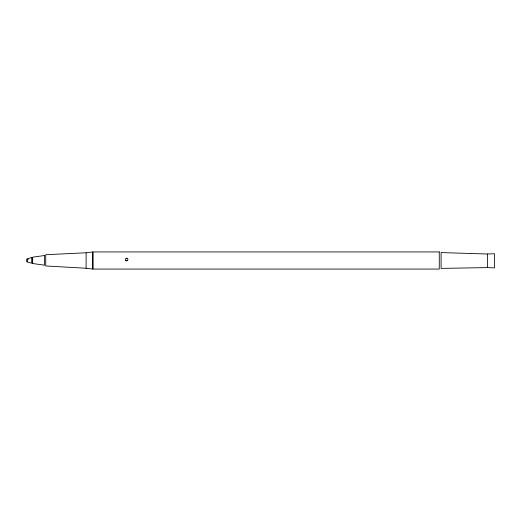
<?xml version="1.0" encoding="UTF-8"?>
<svg xmlns="http://www.w3.org/2000/svg" width="521" height="521" viewBox="0 0 521 521"><rect width="100%" height="100%" fill="white"/><g stroke="black" fill="none" stroke-linecap="round" stroke-linejoin="round"><path stroke-width="0.78" d="M127.547 260.409L127.28 260.611A1.263 1.25 0 0 1 126.01 260.611L125.75 260.409M126.316 258.286L126.974 258.286M86.115 252.789L92.816 251.936L92.816 269.064L86.115 268.256L45.737 265.964L45.737 254.723L86.115 252.789L86.115 268.256M487.506 254.001L494.462 253.727L494.462 267.885L487.506 267.605L441.098 268.38L441.098 252.587L487.506 254.001L487.506 267.605M27.02 259.1L27.02 261.776M27.913 259.093L28.31 259.295M32.426 257.511L32.426 263.196M31.703 257.511L27.02 258.93L27.02 261.946L31.703 263.196L31.703 257.511M44.572 255.505L32.667 257.179L32.667 263.528L44.572 265.182L44.572 255.505M439.268 251.936L92.907 251.936L92.907 269.064L439.268 269.064L439.268 251.936M125.991 260.604A1.283 1.27 0 0 0 127.919 259.51A1.283 1.27 0 0 0 125.997 258.403A1.283 1.27 0 0 0 125.991 260.604"/></g></svg>
